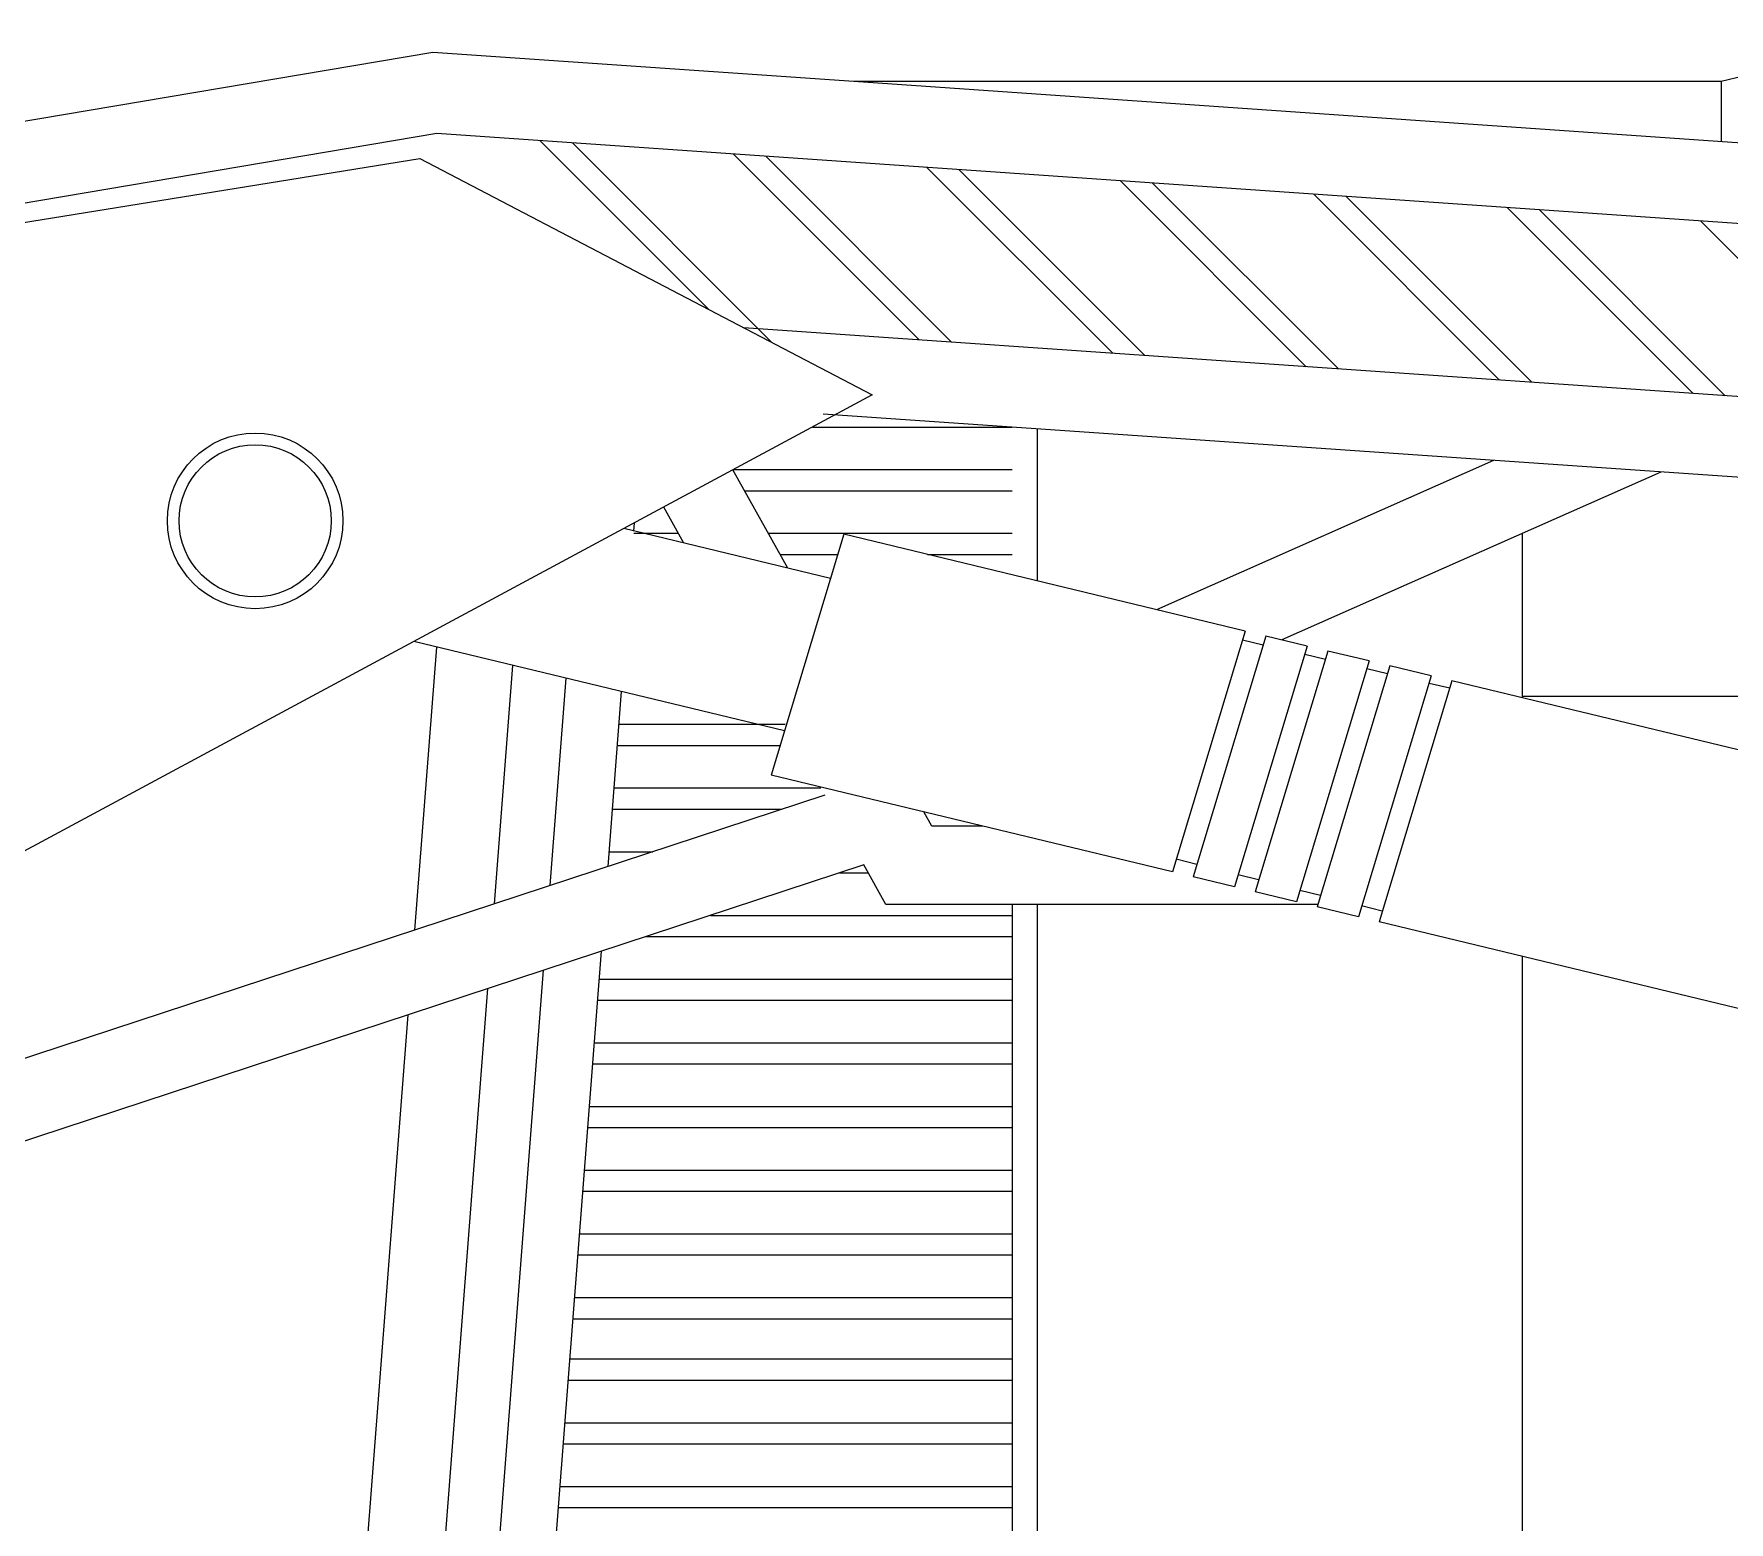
# Model space of a CAD drawing. Header units: centimetres. Extents: x 56177 to 99483, y 493 to 15482.
# Drawn here: x 56450.5 to 56530.4, y 2079.1 to 2149.2 of the extents above; entities that cross this region are included whole.
import ezdxf

# ---------------------------------------------------------------- set-up
doc = ezdxf.new("R2010")
doc.units = ezdxf.units.CM
doc.header["$MEASUREMENT"] = 0
doc.layers.add('010_BLOQUES', color=250, linetype='Continuous')

# ---------------------------------------------------------------- blocks, each defined once
blk = doc.blocks.new('A$C03271AD4')
at = {"layer": '010_BLOQUES'}
for p, q in [((3.03481, 1.6287), (2.94146, 1.60624)), ((2.33442, 1.61996), (2.13515, 1.58634)), ((2.53273, 1.60624), (2.33442, 1.61996)), ((2.94146, 1.60624), (2.53273, 1.60624)), ((3.09624, 1.56727), (2.53273, 1.60624)), ((2.94146, 1.60624), (2.94146, 1.57797)), ((2.3363, 1.58175), (1.78743, 1.48914)), ((3.07289, 1.5308), (2.3363, 1.58175)), ((2.46445, 1.49885), (2.38492, 1.57838)), ((2.49404, 1.4834), (2.40011, 1.57733)), ((2.13469, 1.53876), (2.32818, 1.56999)), ((2.32818, 1.56999), (2.54144, 1.45865)), ((2.56361, 1.48455), (2.47607, 1.57208)), ((2.5788, 1.4835), (2.49127, 1.57103)), ((2.65476, 1.47824), (2.56723, 1.56577)), ((2.66996, 1.47719), (2.58242, 1.56472)), ((2.74592, 1.47194), (2.65839, 1.55947)), ((2.76111, 1.47089), (2.67358, 1.55842)), ((2.83708, 1.46563), (2.74955, 1.55316)), ((2.85227, 1.46458), (2.76474, 1.55211)), ((2.92824, 1.45933), (2.84071, 1.54686)), ((2.94343, 1.45828), (2.8559, 1.54581)), ((3.01939, 1.45302), (2.93186, 1.54055)), ((3.0671, 1.44972), (2.48088, 1.49027)), ((2.54144, 1.45865), (2.11104, 1.22718)), ((3.1319, 1.40716), (2.51832, 1.4496)), ((2.51322, 1.44347), (2.60738, 1.44347)), ((2.61934, 1.37098), (2.61934, 1.44261)), ((2.47566, 1.42347), (2.60738, 1.42347)), ((2.50161, 1.37703), (2.47575, 1.42332)), ((2.83415, 1.42775), (2.67539, 1.35746)), ((2.9131, 1.42229), (2.73449, 1.34321)), ((2.48125, 1.41347), (2.60738, 1.41347)), ((2.42914, 1.39451), (2.42945, 1.39842)), ((2.45269, 1.38883), (2.4432, 1.40581)), ((2.52178, 1.37217), (2.42433, 1.39567)), ((2.42906, 1.39347), (2.45009, 1.39347)), ((2.49242, 1.39347), (2.60738, 1.39347)), ((2.52808, 1.39299), (2.49377, 1.27952)), ((2.7172, 1.34738), (2.52808, 1.39299)), ((2.84784, 1.31587), (2.84784, 1.3934)), ((2.49801, 1.38347), (2.5252, 1.38347)), ((2.56753, 1.38347), (2.60738, 1.38347)), ((2.50007, 1.30034), (2.32541, 1.34246)), ((2.7172, 1.34738), (2.6829, 1.23392)), ((2.72694, 1.34503), (2.69264, 1.23157)), ((2.71595, 1.34323), (2.72571, 1.34097)), ((2.74641, 1.34033), (2.72694, 1.34503)), ((2.32583, 1.20656), (2.33616, 1.33987)), ((2.74641, 1.34033), (2.71211, 1.22687)), ((2.75615, 1.33799), (2.72185, 1.22452)), ((2.74524, 1.33646), (2.755, 1.3342)), ((2.77562, 1.33329), (2.75615, 1.33799)), ((2.36339, 1.21891), (2.37209, 1.33121)), ((2.77562, 1.33329), (2.74132, 1.21983)), ((2.78536, 1.33094), (2.75106, 1.21748)), ((2.80483, 1.32624), (2.77053, 1.21278)), ((2.77453, 1.32968), (2.7843, 1.32743)), ((2.80483, 1.32624), (2.78536, 1.33094)), ((2.38968, 1.22755), (2.39724, 1.32514)), ((2.4169, 1.2365), (2.42328, 1.31886)), ((2.81457, 1.3239), (2.78027, 1.21043)), ((2.80383, 1.32291), (2.81359, 1.32065)), ((3.15132, 1.24269), (2.81457, 1.3239)), ((3.11936, 1.31655), (2.84784, 1.31655)), ((2.42209, 1.30347), (2.50038, 1.30347)), ((2.42131, 1.29347), (2.49799, 1.29347)), ((2.6829, 1.23392), (2.49377, 1.27952)), ((2.41976, 1.27347), (2.51714, 1.27347)), ((2.51903, 1.27009), (2.13515, 1.14385)), ((2.41899, 1.26347), (2.4989, 1.26347)), ((2.56953, 1.25548), (2.5658, 1.26216)), ((2.5935, 1.25548), (2.56953, 1.25548)), ((2.41744, 1.24347), (2.43808, 1.24347)), ((2.69442, 1.23748), (2.68471, 1.23992)), ((2.53739, 1.23723), (2.13515, 1.10495)), ((2.52596, 1.23347), (2.53949, 1.23347)), ((2.54783, 1.21854), (2.53739, 1.23723)), ((2.71211, 1.22687), (2.69264, 1.23157)), ((2.72354, 1.23014), (2.71384, 1.23258)), ((2.74132, 1.21983), (2.72185, 1.22452)), ((2.75267, 1.2228), (2.74296, 1.22524)), ((2.75138, 1.21854), (2.54783, 1.21854)), ((2.60738, 1.21854), (2.60738, 0.88458)), ((2.61934, 0.88767), (2.61934, 1.21854)), ((2.77053, 1.21278), (2.75106, 1.21748)), ((2.78179, 1.21546), (2.77208, 1.2179)), ((2.46515, 1.21347), (2.60738, 1.21347)), ((3.11701, 1.12923), (2.78027, 1.21043)), ((2.43474, 1.20347), (2.60738, 1.20347)), ((2.38728, 0.85448), (2.4138, 1.19659)), ((2.84784, 0.88367), (2.84784, 1.19414)), ((2.3592, 0.83448), (2.38658, 1.18764)), ((2.41278, 1.18347), (2.60738, 1.18347)), ((2.33194, 0.81332), (2.36029, 1.17899)), ((2.29647, 0.8279), (2.32273, 1.16664)), ((2.41201, 1.17347), (2.60738, 1.17347)), ((2.41046, 1.15347), (2.60738, 1.15347)), ((2.40968, 1.14347), (2.60738, 1.14347)), ((2.40813, 1.12347), (2.60738, 1.12347)), ((2.40736, 1.11347), (2.60738, 1.11347)), ((2.40581, 1.09347), (2.60738, 1.09347)), ((2.40503, 1.08347), (2.60738, 1.08347)), ((2.40348, 1.06347), (2.60738, 1.06347)), ((2.40271, 1.05347), (2.60738, 1.05347)), ((2.40115, 1.03347), (2.60738, 1.03347)), ((2.40038, 1.02347), (2.60738, 1.02347)), ((2.39891, 1.00448), (2.60738, 1.00448)), ((2.39813, 0.99448), (2.60738, 0.99448)), ((2.39658, 0.97448), (2.60738, 0.97448)), ((2.39581, 0.96448), (2.60738, 0.96448)), ((2.39426, 0.94448), (2.60738, 0.94448)), ((2.39348, 0.93448), (2.60738, 0.93448))]:
    blk.add_line(p, q, dxfattribs=at)
for radius in [0.04139, 0.03585]:
    blk.add_circle((2.25062, 1.3993), radius, dxfattribs=at)

msp = doc.modelspace()

# ---------------------------------------------------------------- block references
at = {"xscale": 100, "yscale": 100, "zscale": 100}
msp.add_blockref('A$C03271AD4', (56235.831, 1986.375), dxfattribs=at)

doc.saveas('drawing.dxf')
